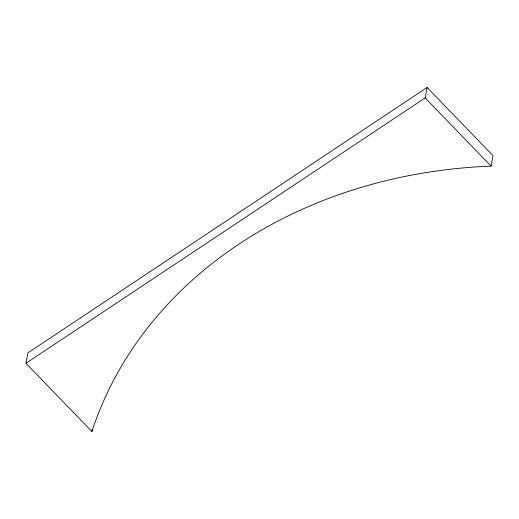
<?xml version="1.0" encoding="UTF-8"?>
<svg xmlns="http://www.w3.org/2000/svg" width="519" height="519" viewBox="0 0 519 519"><rect width="100%" height="100%" fill="white"/><g stroke="black" fill="none" stroke-linecap="round" stroke-linejoin="round"><path stroke-width="0.78" d="M25.95 363.306L27.903 352.875L427.111 87.497L493.05 155.694L491.097 166.125A470.532 391.002 10.6 0 0 91.889 431.503L25.95 363.306L425.158 97.929L427.111 87.497M91.889 431.503L92.311 429.271M425.158 97.929L491.097 166.125"/></g></svg>
